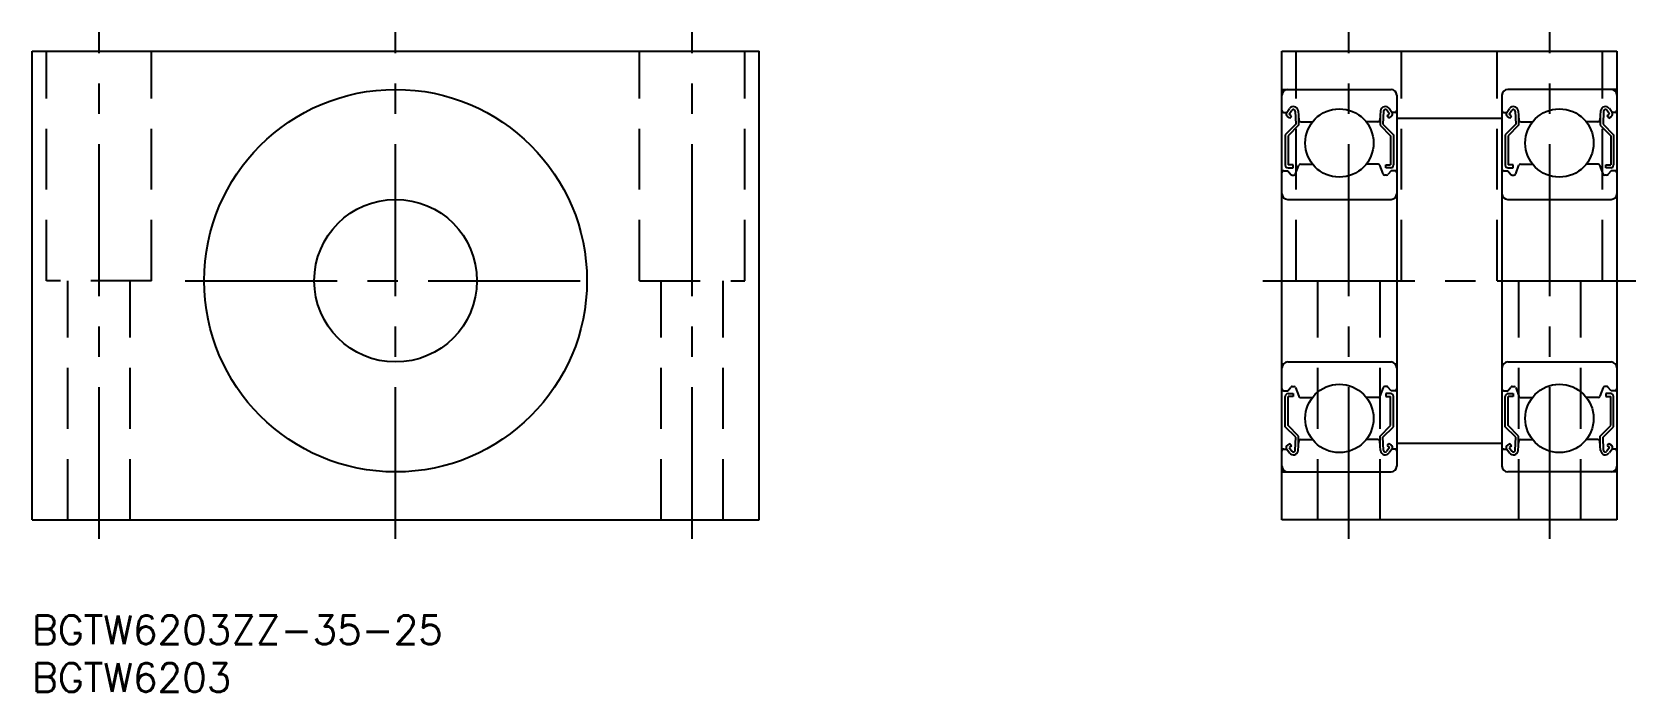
# Model space of a CAD drawing. Extents: x 0 to 168, y -8 to 61.
import ezdxf

# ---------------------------------------------------------------- set-up
doc = ezdxf.new("R2010")
doc.units = 0
doc.header["$LTSCALE"] = 0.5
doc.linetypes.add('CENTER', pattern=[50.8, 31.75, -6.35, 6.35, -6.35])
doc.linetypes.add('DASHED', pattern=[19.05, 12.7, -6.35])
for name, color, linetype in [('MSM_CENTER', 1, 'CENTER'), ('MSM_CONTINUOUS', 7, 'CONTINUOUS'), ('MSM_DASHED', 4, 'DASHED'), ('MSM_PART_NUMBER', 7, 'CONTINUOUS')]:
    doc.layers.add(name, color=color, linetype=linetype)
doc.styles.get("Standard").update_dxf_attribs({"font": 'txt.shx', "height": 3, "bigfont": 'bigfont.shx'})

# ---------------------------------------------------------------- blocks, each defined once
blk = doc.blocks.new('*U2')
at = {"layer": 'MSM_PART_NUMBER'}
blk.add_text('BGTW6203ZZ-35-25', height=3, dxfattribs=at).set_placement((0, -3))
blk = doc.blocks.new('*U3')
at = {"layer": 'MSM_PART_NUMBER'}
blk.add_text('BGTW6203', height=3, dxfattribs=at).set_placement((0, -8))

msp = doc.modelspace()

# ---------------------------------------------------------------- linework, layer by layer
at = {"layer": 'MSM_CENTER'}
for p, q in [((7, 8), (7, 61)), ((38, 8), (38, 61)), ((69, 8), (69, 61)), ((137.65, 8), (137.65, 61)), ((158.65, 8), (158.65, 61)), ((16, 35), (60, 35)), ((128.65, 35), (167.65, 35))]:
    msp.add_line(p, q, dxfattribs=at)
at = {"layer": 'MSM_CONTINUOUS'}
for p, q in [((0, 59), (76, 59)), ((0, 10), (0, 59)), ((76, 10), (76, 59)), ((130.65, 10), (130.65, 59)), ((130.65, 59), (165.65, 59)), ((165.65, 59), (165.65, 10)), ((130.65, 55), (142.05, 55)), ((142.65, 54.4), (142.65, 15.6)), ((153.65, 54.4), (153.65, 15.6)), ((165.65, 55), (154.25, 55)), ((130.85, 52.6), (131.15, 52.6)), ((131.15, 52.6), (131.43, 53)), ((131.47, 52.01), (131.22, 52.18)), ((131.4, 52.43), (131.68, 52.83)), ((131.64, 52.25), (131.4, 52.43)), ((131.47, 52.01), (131.64, 52.25)), ((132.04, 52.72), (132.09, 51.37)), ((132.34, 52.75), (132.42, 51.78)), ((132.39, 52.12), (132.39, 51.25)), ((140.96, 52.75), (140.88, 51.78)), ((140.91, 52.12), (140.91, 51.25)), ((141.26, 52.72), (141.21, 51.37)), ((141.9, 52.43), (141.62, 52.83)), ((141.66, 52.25), (141.9, 52.43)), ((141.83, 52.01), (141.66, 52.25)), ((141.83, 52.01), (142.08, 52.18)), ((142.15, 52.6), (141.87, 53)), ((142.45, 52.6), (142.15, 52.6)), ((142.65, 52), (153.65, 52)), ((153.85, 52.6), (154.15, 52.6)), ((154.15, 52.6), (154.43, 53)), ((154.47, 52.01), (154.22, 52.18)), ((154.4, 52.43), (154.68, 52.83)), ((154.64, 52.25), (154.4, 52.43)), ((154.47, 52.01), (154.64, 52.25)), ((155.04, 52.72), (155.09, 51.37)), ((155.34, 52.75), (155.42, 51.78)), ((155.39, 52.12), (155.39, 51.25)), ((163.96, 52.75), (163.88, 51.78)), ((163.91, 52.12), (163.91, 51.25)), ((164.26, 52.72), (164.21, 51.37)), ((164.9, 52.43), (164.62, 52.83)), ((164.66, 52.25), (164.9, 52.43)), ((164.83, 52.01), (164.66, 52.25)), ((164.83, 52.01), (165.08, 52.18)), ((165.15, 52.6), (164.87, 53)), ((165.45, 52.6), (165.15, 52.6)), ((132.09, 51.37), (130.99, 50.27)), ((132.39, 51.25), (131.29, 50.15)), ((132.62, 51.6), (133.84, 51.6)), ((140.68, 51.6), (139.46, 51.6)), ((140.91, 51.25), (142.01, 50.15)), ((141.21, 51.37), (142.31, 50.27)), ((155.09, 51.37), (153.99, 50.27)), ((155.39, 51.25), (154.29, 50.15)), ((155.62, 51.6), (156.84, 51.6)), ((163.68, 51.6), (162.46, 51.6)), ((163.91, 51.25), (165.01, 50.15)), ((164.21, 51.37), (165.31, 50.27)), ((130.99, 50.27), (130.99, 47.1)), ((131.29, 50.15), (131.29, 47.1)), ((142.01, 50.15), (142.01, 47.1)), ((142.31, 50.27), (142.31, 47.1)), ((153.99, 50.27), (153.99, 47.1)), ((154.29, 50.15), (154.29, 47.1)), ((165.01, 50.15), (165.01, 47.1)), ((165.31, 50.27), (165.31, 47.1)), ((131.81, 47.1), (131.29, 47.1)), ((131.81, 46.8), (131.81, 47.1)), ((132.08, 46.18), (132.41, 47.07)), ((132.59, 47.2), (133.84, 47.2)), ((140.7, 47.2), (139.46, 47.2)), ((141.22, 46.18), (140.89, 47.07)), ((141.49, 47.1), (142.01, 47.1)), ((141.49, 46.8), (141.49, 47.1)), ((154.81, 47.1), (154.29, 47.1)), ((154.81, 46.8), (154.81, 47.1)), ((155.08, 46.18), (155.41, 47.07)), ((155.59, 47.2), (156.84, 47.2)), ((163.7, 47.2), (162.46, 47.2)), ((164.22, 46.18), (163.89, 47.07)), ((164.49, 47.1), (165.01, 47.1)), ((164.49, 46.8), (164.49, 47.1)), ((130.85, 46.5), (131.25, 46.5)), ((131.25, 46.5), (131.57, 46.12)), ((131.29, 46.8), (131.81, 46.8)), ((131.72, 46.05), (131.89, 46.05)), ((141.58, 46.05), (141.4, 46.05)), ((142.01, 46.8), (141.49, 46.8)), ((142.05, 46.5), (141.73, 46.12)), ((142.45, 46.5), (142.05, 46.5)), ((153.85, 46.5), (154.25, 46.5)), ((154.25, 46.5), (154.57, 46.12)), ((154.29, 46.8), (154.81, 46.8)), ((154.72, 46.05), (154.89, 46.05)), ((164.58, 46.05), (164.4, 46.05)), ((165.01, 46.8), (164.49, 46.8)), ((165.05, 46.5), (164.73, 46.12)), ((165.45, 46.5), (165.05, 46.5)), ((131.25, 43.5), (142.05, 43.5)), ((154.25, 43.5), (165.05, 43.5)), ((131.25, 26.5), (142.05, 26.5)), ((154.25, 26.5), (165.05, 26.5)), ((130.85, 23.5), (131.25, 23.5)), ((131.25, 23.5), (131.57, 23.88)), ((131.72, 23.95), (131.89, 23.95)), ((132.08, 23.82), (132.41, 22.93)), ((141.22, 23.82), (140.89, 22.93)), ((141.58, 23.95), (141.4, 23.95)), ((142.05, 23.5), (141.73, 23.88)), ((142.45, 23.5), (142.05, 23.5)), ((153.85, 23.5), (154.25, 23.5)), ((154.25, 23.5), (154.57, 23.88)), ((154.72, 23.95), (154.89, 23.95)), ((155.08, 23.82), (155.41, 22.93)), ((164.22, 23.82), (163.89, 22.93)), ((164.58, 23.95), (164.4, 23.95)), ((165.05, 23.5), (164.73, 23.88)), ((165.45, 23.5), (165.05, 23.5)), ((130.99, 19.73), (130.99, 22.9)), ((131.29, 23.2), (131.81, 23.2)), ((131.29, 19.85), (131.29, 22.9)), ((131.81, 22.9), (131.29, 22.9)), ((131.81, 23.2), (131.81, 22.9)), ((132.59, 22.8), (133.84, 22.8)), ((140.7, 22.8), (139.46, 22.8)), ((141.49, 23.2), (141.49, 22.9)), ((142.01, 23.2), (141.49, 23.2)), ((141.49, 22.9), (142.01, 22.9)), ((142.01, 19.85), (142.01, 22.9)), ((142.31, 19.73), (142.31, 22.9)), ((153.99, 19.73), (153.99, 22.9)), ((154.29, 23.2), (154.81, 23.2)), ((154.29, 19.85), (154.29, 22.9)), ((154.81, 22.9), (154.29, 22.9)), ((154.81, 23.2), (154.81, 22.9)), ((155.59, 22.8), (156.84, 22.8)), ((163.7, 22.8), (162.46, 22.8)), ((164.49, 23.2), (164.49, 22.9)), ((165.01, 23.2), (164.49, 23.2)), ((164.49, 22.9), (165.01, 22.9)), ((165.01, 19.85), (165.01, 22.9)), ((165.31, 19.73), (165.31, 22.9)), ((132.09, 18.63), (130.99, 19.73)), ((132.39, 18.75), (131.29, 19.85)), ((132.04, 17.28), (132.09, 18.63)), ((132.39, 17.88), (132.39, 18.75)), ((140.91, 18.75), (142.01, 19.85)), ((140.91, 17.88), (140.91, 18.75)), ((141.21, 18.63), (142.31, 19.73)), ((141.26, 17.28), (141.21, 18.63)), ((155.09, 18.63), (153.99, 19.73)), ((155.39, 18.75), (154.29, 19.85)), ((155.04, 17.28), (155.09, 18.63)), ((155.39, 17.88), (155.39, 18.75)), ((163.91, 18.75), (165.01, 19.85)), ((163.91, 17.88), (163.91, 18.75)), ((164.21, 18.63), (165.31, 19.73)), ((164.26, 17.28), (164.21, 18.63)), ((130.85, 17.4), (131.15, 17.4)), ((131.15, 17.4), (131.43, 17)), ((131.47, 17.99), (131.22, 17.82)), ((131.64, 17.75), (131.4, 17.57)), ((131.4, 17.57), (131.68, 17.17)), ((131.47, 17.99), (131.64, 17.75)), ((132.34, 17.25), (132.42, 18.22)), ((132.62, 18.4), (133.84, 18.4)), ((140.68, 18.4), (139.46, 18.4)), ((140.96, 17.25), (140.88, 18.22)), ((141.9, 17.57), (141.62, 17.17)), ((141.83, 17.99), (141.66, 17.75)), ((141.66, 17.75), (141.9, 17.57)), ((141.83, 17.99), (142.08, 17.82)), ((142.15, 17.4), (141.87, 17)), ((142.45, 17.4), (142.15, 17.4)), ((142.65, 18), (153.65, 18)), ((153.85, 17.4), (154.15, 17.4)), ((154.15, 17.4), (154.43, 17)), ((154.47, 17.99), (154.22, 17.82)), ((154.64, 17.75), (154.4, 17.57)), ((154.4, 17.57), (154.68, 17.17)), ((154.47, 17.99), (154.64, 17.75)), ((155.34, 17.25), (155.42, 18.22)), ((155.62, 18.4), (156.84, 18.4)), ((163.68, 18.4), (162.46, 18.4)), ((163.96, 17.25), (163.88, 18.22)), ((164.9, 17.57), (164.62, 17.17)), ((164.83, 17.99), (164.66, 17.75)), ((164.66, 17.75), (164.9, 17.57)), ((164.83, 17.99), (165.08, 17.82)), ((165.15, 17.4), (164.87, 17)), ((165.45, 17.4), (165.15, 17.4)), ((130.65, 15), (142.05, 15)), ((134.15, 15), (134.15, 15)), ((136.65, 15), (136.65, 15)), ((165.65, 15), (154.25, 15)), ((157.15, 15), (157.15, 15)), ((159.65, 15), (159.65, 15)), ((0, 10), (76, 10)), ((165.65, 10), (130.65, 10))]:
    msp.add_line(p, q, dxfattribs=at)
for centre, radius in [((38, 35), 20), ((136.65, 49.4), 3.57), ((159.65, 49.4), 3.57), ((38, 35), 8.5), ((136.65, 20.6), 3.57), ((159.65, 20.6), 3.57)]:
    msp.add_circle(centre, radius, dxfattribs=at)
for centre, radius, start, end in [((131.25, 54.4), 0.6, 90, 180), ((142.05, 54.4), 0.6, 0, 90), ((154.25, 54.4), 0.6, 90, 180), ((165.05, 54.4), 0.6, 0, 90), ((130.85, 52.8), 0.2, 180, 270), ((131.39, 52.43), 0.3, 144.9367, 235.0393), ((131.84, 52.71), 0.5, 5.0652, 144.9367), ((131.84, 52.72), 0.2, 2.1311, 144.9356), ((141.46, 52.71), 0.5, 35.0633, 174.9348), ((141.46, 52.72), 0.2, 35.0644, 177.8689), ((141.9, 52.43), 0.3, 304.9607, 35.0633), ((142.45, 52.8), 0.2, 270, 0), ((153.85, 52.8), 0.2, 180, 270), ((154.39, 52.43), 0.3, 144.9367, 235.0393), ((154.84, 52.71), 0.5, 5.0652, 144.9367), ((154.84, 52.72), 0.2, 2.1311, 144.9356), ((164.46, 52.71), 0.5, 35.0633, 174.9348), ((164.46, 52.72), 0.2, 35.0644, 177.8689), ((164.9, 52.43), 0.3, 304.9607, 35.0633), ((165.45, 52.8), 0.2, 270, 0), ((132.62, 51.8), 0.2, 185.0652, 270), ((140.68, 51.8), 0.2, 270, 354.9348), ((155.62, 51.8), 0.2, 185.0652, 270), ((163.68, 51.8), 0.2, 270, 354.9348), ((131.29, 47.1), 0.3, 180, 270), ((132.59, 47), 0.2, 90, 159.9702), ((140.7, 47), 0.2, 20.0298, 90), ((142.01, 47.1), 0.3, 270, 0), ((154.29, 47.1), 0.3, 180, 270), ((155.59, 47), 0.2, 90, 159.9702), ((163.7, 47), 0.2, 20.0298, 90), ((165.01, 47.1), 0.3, 270, 0), ((130.85, 46.3), 0.2, 90, 180), ((131.72, 46.25), 0.2, 219.9992, 270), ((131.89, 46.25), 0.2, 270, 339.9702), ((141.4, 46.25), 0.2, 200.0298, 270), ((141.58, 46.25), 0.2, 270, 320.0008), ((142.45, 46.3), 0.2, 0, 90), ((153.85, 46.3), 0.2, 90, 180), ((154.72, 46.25), 0.2, 219.9992, 270), ((154.89, 46.25), 0.2, 270, 339.9702), ((164.4, 46.25), 0.2, 200.0298, 270), ((164.58, 46.25), 0.2, 270, 320.0008), ((165.45, 46.3), 0.2, 0, 90), ((131.25, 44.1), 0.6, 180, 270), ((142.05, 44.1), 0.6, 270, 0), ((154.25, 44.1), 0.6, 180, 270), ((165.05, 44.1), 0.6, 270, 0), ((131.25, 25.9), 0.6, 90, 180), ((142.05, 25.9), 0.6, 0, 90), ((154.25, 25.9), 0.6, 90, 180), ((165.05, 25.9), 0.6, 0, 90), ((130.85, 23.7), 0.2, 180, 270), ((131.72, 23.75), 0.2, 90, 140.0008), ((131.89, 23.75), 0.2, 20.0298, 90), ((141.4, 23.75), 0.2, 90, 159.9702), ((141.58, 23.75), 0.2, 39.9992, 90), ((142.45, 23.7), 0.2, 270, 0), ((153.85, 23.7), 0.2, 180, 270), ((154.72, 23.75), 0.2, 90, 140.0008), ((154.89, 23.75), 0.2, 20.0298, 90), ((164.4, 23.75), 0.2, 90, 159.9702), ((164.58, 23.75), 0.2, 39.9992, 90), ((165.45, 23.7), 0.2, 270, 0), ((131.29, 22.9), 0.3, 90, 180), ((132.59, 23), 0.2, 200.0298, 270), ((140.7, 23), 0.2, 270, 339.9702), ((142.01, 22.9), 0.3, 0, 90), ((154.29, 22.9), 0.3, 90, 180), ((155.59, 23), 0.2, 200.0298, 270), ((163.7, 23), 0.2, 270, 339.9702), ((165.01, 22.9), 0.3, 0, 90), ((130.85, 17.2), 0.2, 90, 180), ((131.39, 17.57), 0.3, 124.9607, 215.0633), ((131.84, 17.29), 0.5, 215.0633, 354.9348), ((131.84, 17.28), 0.2, 215.0644, 357.8689), ((132.62, 18.2), 0.2, 90, 174.9348), ((140.68, 18.2), 0.2, 5.0652, 90), ((141.46, 17.29), 0.5, 185.0652, 324.9367), ((141.46, 17.28), 0.2, 182.1311, 324.9356), ((141.9, 17.57), 0.3, 324.9367, 55.0393), ((142.45, 17.2), 0.2, 0, 90), ((153.85, 17.2), 0.2, 90, 180), ((154.39, 17.57), 0.3, 124.9607, 215.0633), ((154.84, 17.29), 0.5, 215.0633, 354.9348), ((154.84, 17.28), 0.2, 215.0644, 357.8689), ((155.62, 18.2), 0.2, 90, 174.9348), ((163.68, 18.2), 0.2, 5.0652, 90), ((164.46, 17.29), 0.5, 185.0652, 324.9367), ((164.46, 17.28), 0.2, 182.1311, 324.9356), ((164.9, 17.57), 0.3, 324.9367, 55.0393), ((165.45, 17.2), 0.2, 0, 90), ((131.25, 15.6), 0.6, 180, 270), ((142.05, 15.6), 0.6, 270, 0), ((154.25, 15.6), 0.6, 180, 270), ((165.05, 15.6), 0.6, 270, 0)]:
    msp.add_arc(centre, radius, start, end, dxfattribs=at)
at = {"layer": 'MSM_DASHED'}
for p, q in [((1.5, 35), (1.5, 59)), ((12.5, 35), (12.5, 59)), ((63.5, 35), (63.5, 59)), ((74.5, 35), (74.5, 59)), ((132.15, 35), (132.15, 59)), ((143.15, 35), (143.15, 59)), ((153.15, 35), (153.15, 59)), ((164.15, 35), (164.15, 59)), ((12.5, 35), (1.5, 35)), ((3.75, 10), (3.75, 35)), ((10.25, 10), (10.25, 35)), ((63.5, 35), (74.5, 35)), ((65.75, 10), (65.75, 35)), ((72.25, 10), (72.25, 35)), ((132.15, 35), (143.15, 35)), ((134.4, 10), (134.4, 35)), ((140.9, 10), (140.9, 35)), ((153.15, 35), (164.15, 35)), ((155.4, 10), (155.4, 35)), ((161.9, 10), (161.9, 35))]:
    msp.add_line(p, q, dxfattribs=at)

# ---------------------------------------------------------------- block references
at = {"layer": 'MSM_CONTINUOUS'}
for name in ['*U2', '*U3']:
    msp.add_blockref(name, (0, 0), dxfattribs=at)

doc.saveas('drawing.dxf')
